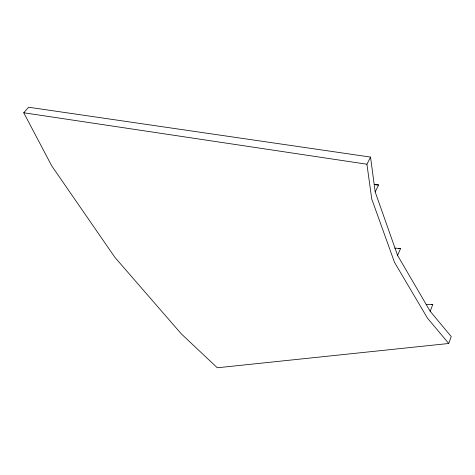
<?xml version="1.0" encoding="UTF-8"?>
<svg xmlns="http://www.w3.org/2000/svg" width="475" height="475" viewBox="0 0 475 475"><rect width="100%" height="100%" fill="white"/><g stroke="black" fill="none" stroke-linecap="round" stroke-linejoin="round"><path stroke-width="0.71" d="M448.727 343.49L451.25 336.615L430.16 311.244L397.569 255.39L375.179 191.936L370.548 157.088L28.631 107.225L23.75 112.765L51.745 165.894L114.968 257.45L181.349 333.907L217.318 367.775L448.727 343.49L427.458 318.125L394.505 262.337L371.741 198.995L366.926 164.219L370.548 157.088M430.16 311.244L432.826 304.439L426.164 304.517M397.569 255.39L400.591 248.526L394.672 248.104M375.179 191.936L378.575 184.971L374.193 184.27M431.359 304.659L432.826 304.439M398.365 248.662L400.591 248.526M375.606 184.894L378.575 184.971M23.75 112.765L366.926 164.219"/></g></svg>
